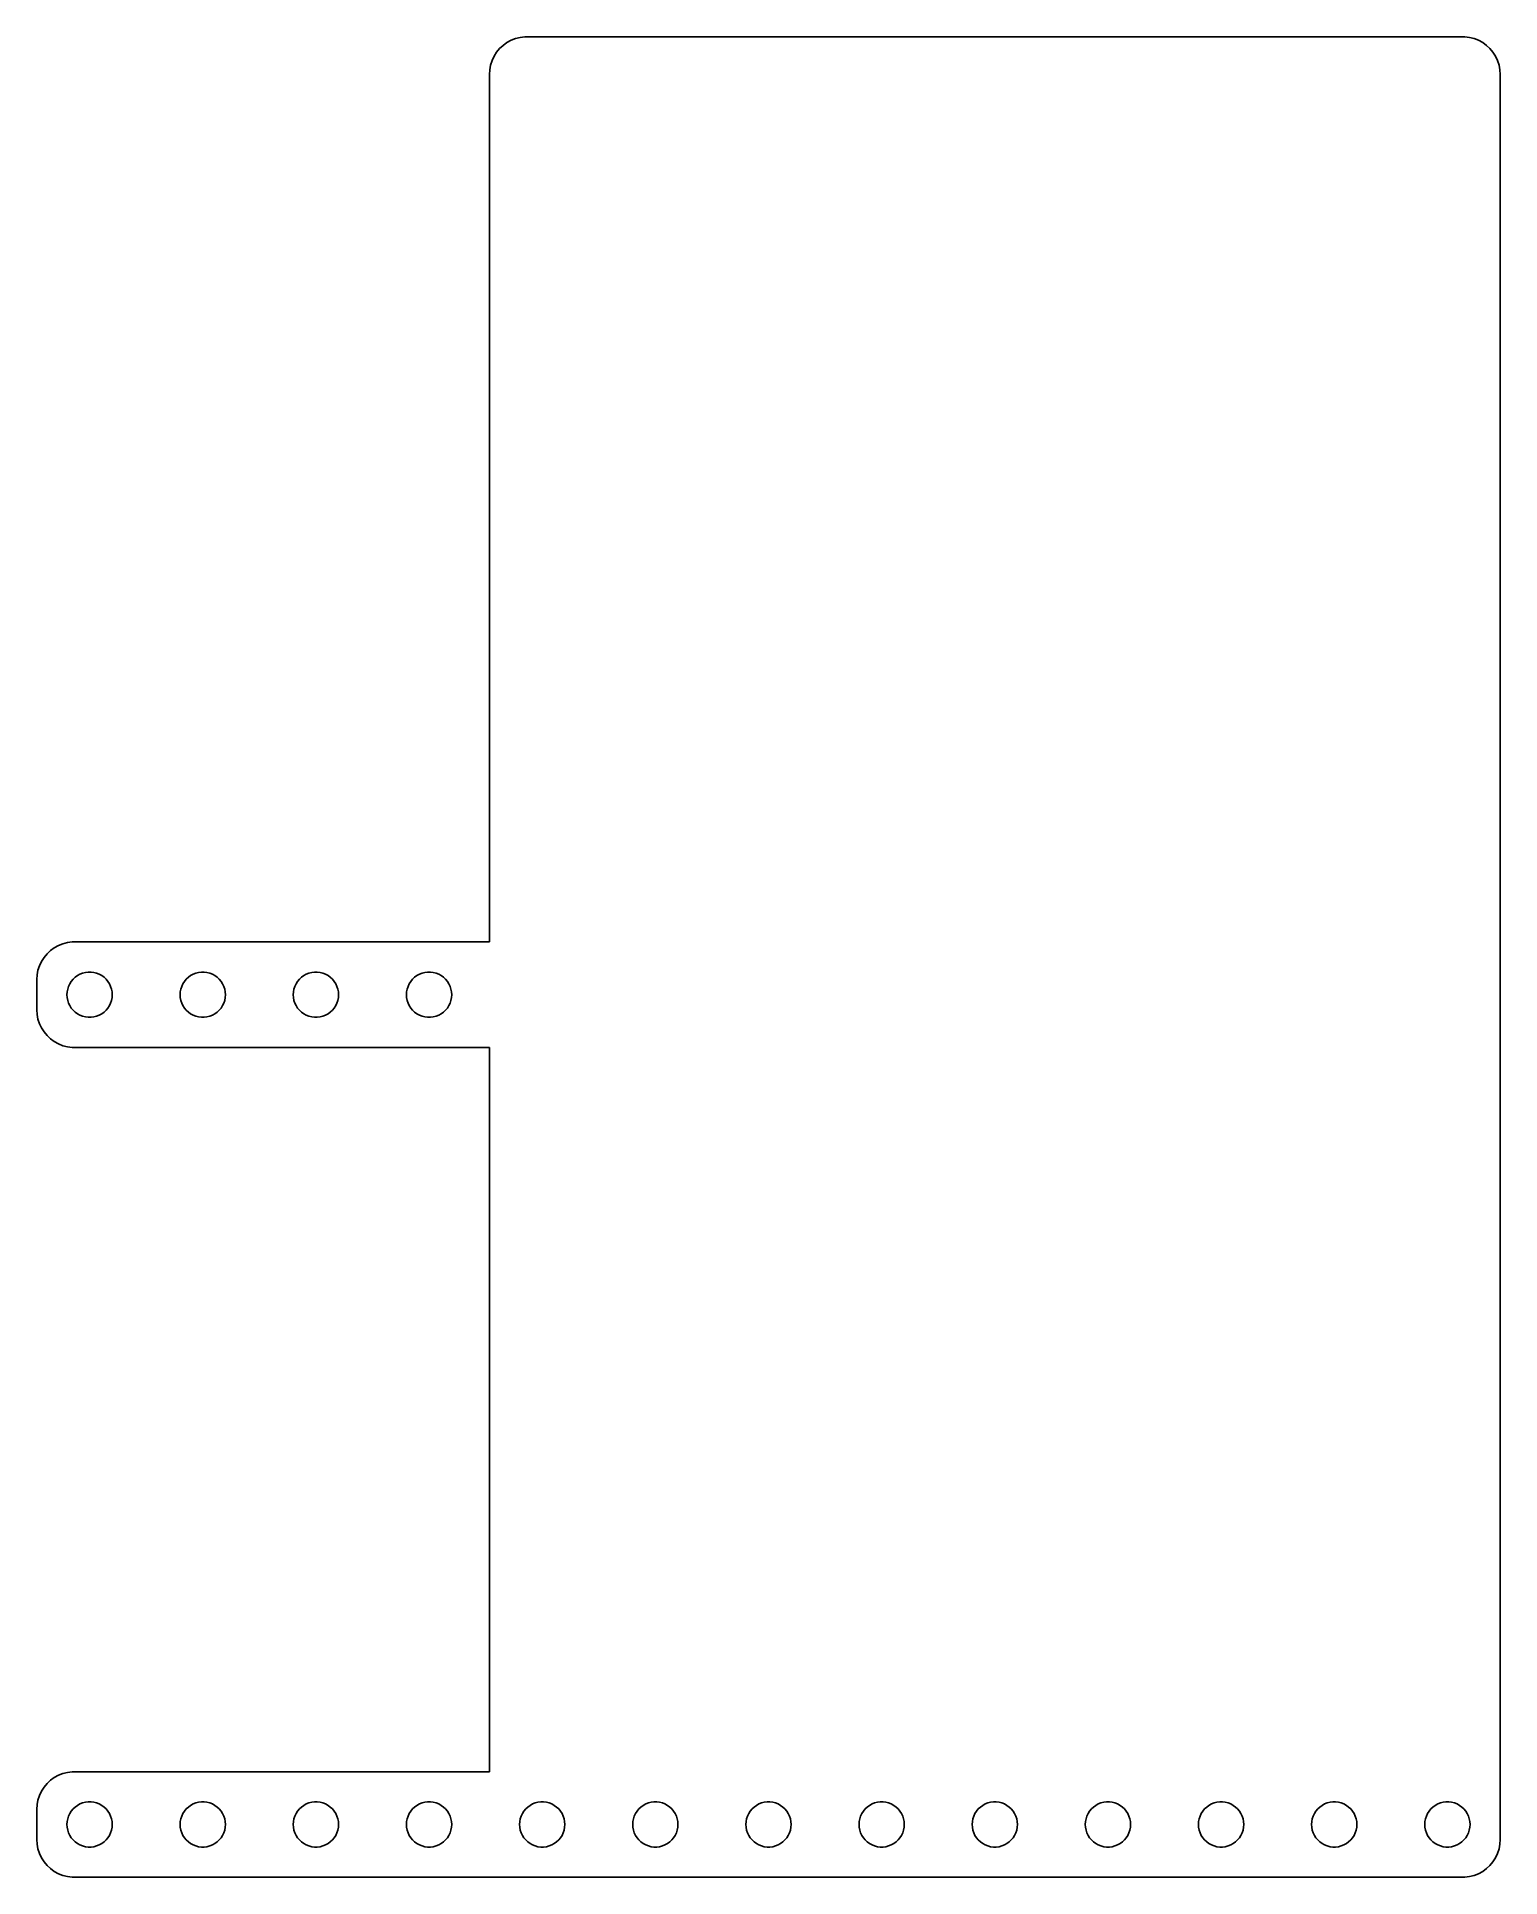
# Model space of a CAD drawing. Header units: metres. Extents: x -97 to 97, y 103 to 347.
import ezdxf

# ---------------------------------------------------------------- set-up
doc = ezdxf.new("R2010")
doc.units = ezdxf.units.M

msp = doc.modelspace()

# ---------------------------------------------------------------- linework, layer by layer
for p, q in [((-34.1289, 346.524), (-34.6791, 346.222)), ((-33.5451, 346.755), (-34.1289, 346.524)), ((-32.9369, 346.911), (-33.5451, 346.755)), ((-32.3139, 346.99), (-32.9369, 346.911)), ((92.3139, 346.99), (-32.3139, 346.99)), ((92.9369, 346.911), (92.3139, 346.99)), ((93.5451, 346.755), (92.9369, 346.911)), ((94.1289, 346.524), (93.5451, 346.755)), ((94.6791, 346.222), (94.1289, 346.524)), ((-36.3815, 344.409), (-36.6489, 343.841)), ((-36.0451, 344.939), (-36.3815, 344.409)), ((-35.6448, 345.423), (-36.0451, 344.939)), ((-35.1871, 345.853), (-35.6448, 345.423)), ((-34.6791, 346.222), (-35.1871, 345.853)), ((95.1871, 345.853), (94.6791, 346.222)), ((95.6448, 345.423), (95.1871, 345.853)), ((96.0451, 344.939), (95.6448, 345.423)), ((96.3815, 344.409), (96.0451, 344.939)), ((96.6489, 343.841), (96.3815, 344.409)), ((-36.9606, 342.627), (-37, 342)), ((-37, 342), (-37, 226.99)), ((-36.8429, 343.243), (-36.9606, 342.627)), ((-36.6489, 343.841), (-36.8429, 343.243)), ((96.8429, 343.243), (96.6489, 343.841)), ((96.9606, 342.627), (96.8429, 343.243)), ((97, 342), (96.9606, 342.627)), ((97, 108), (97, 342)), ((-92.9369, 226.911), (-93.5451, 226.755)), ((-92.3139, 226.99), (-92.9369, 226.911)), ((-37, 226.99), (-92.3139, 226.99)), ((-96.0451, 224.939), (-96.3815, 224.409)), ((-95.6448, 225.423), (-96.0451, 224.939)), ((-95.1871, 225.853), (-95.6448, 225.423)), ((-94.6791, 226.222), (-95.1871, 225.853)), ((-94.1289, 226.524), (-94.6791, 226.222)), ((-93.5451, 226.755), (-94.1289, 226.524)), ((-96.9606, 222.627), (-97, 222)), ((-96.8429, 223.243), (-96.9606, 222.627)), ((-96.6489, 223.841), (-96.8429, 223.243)), ((-96.3815, 224.409), (-96.6489, 223.841)), ((-92.427, 221.763), (-92.1869, 222.054)), ((-92.1869, 222.054), (-91.9123, 222.312)), ((-91.9123, 222.312), (-91.6075, 222.533)), ((-91.6075, 222.533), (-91.2773, 222.714)), ((-91.2773, 222.714), (-90.927, 222.853)), ((-90.927, 222.853), (-90.5621, 222.947)), ((-90.5621, 222.947), (-90.1884, 222.994)), ((-90.1884, 222.994), (-89.8116, 222.994)), ((-89.8116, 222.994), (-89.4379, 222.947)), ((-89.4379, 222.947), (-89.073, 222.853)), ((-89.073, 222.853), (-88.7227, 222.714)), ((-88.7227, 222.714), (-88.3925, 222.533)), ((-88.3925, 222.533), (-88.0877, 222.312)), ((-88.0877, 222.312), (-87.8131, 222.054)), ((-87.8131, 222.054), (-87.573, 221.763)), ((-77.427, 221.763), (-77.1869, 222.054)), ((-77.1869, 222.054), (-76.9123, 222.312)), ((-76.9123, 222.312), (-76.6075, 222.533)), ((-76.6075, 222.533), (-76.2773, 222.714)), ((-76.2773, 222.714), (-75.927, 222.853)), ((-75.927, 222.853), (-75.5621, 222.947)), ((-75.5621, 222.947), (-75.1884, 222.994)), ((-75.1884, 222.994), (-74.8116, 222.994)), ((-74.8116, 222.994), (-74.4379, 222.947)), ((-74.4379, 222.947), (-74.073, 222.853)), ((-74.073, 222.853), (-73.7227, 222.714)), ((-73.7227, 222.714), (-73.3925, 222.533)), ((-73.3925, 222.533), (-73.0877, 222.312)), ((-73.0877, 222.312), (-72.8131, 222.054)), ((-72.8131, 222.054), (-72.573, 221.763)), ((-62.427, 221.763), (-62.1869, 222.054)), ((-62.1869, 222.054), (-61.9123, 222.312)), ((-61.9123, 222.312), (-61.6075, 222.533)), ((-61.6075, 222.533), (-61.2773, 222.714)), ((-61.2773, 222.714), (-60.927, 222.853)), ((-60.927, 222.853), (-60.5621, 222.947)), ((-60.5621, 222.947), (-60.1884, 222.994)), ((-60.1884, 222.994), (-59.8116, 222.994)), ((-59.8116, 222.994), (-59.4379, 222.947)), ((-59.4379, 222.947), (-59.0729, 222.853)), ((-59.0729, 222.853), (-58.7227, 222.714)), ((-58.7227, 222.714), (-58.3925, 222.533)), ((-58.3925, 222.533), (-58.0877, 222.312)), ((-58.0877, 222.312), (-57.8131, 222.054)), ((-57.8131, 222.054), (-57.5729, 221.763)), ((-47.427, 221.763), (-47.1869, 222.054)), ((-47.1869, 222.054), (-46.9123, 222.312)), ((-46.9123, 222.312), (-46.6075, 222.533)), ((-46.6075, 222.533), (-46.2773, 222.714)), ((-46.2773, 222.714), (-45.927, 222.853)), ((-45.927, 222.853), (-45.5621, 222.947)), ((-45.5621, 222.947), (-45.1884, 222.994)), ((-45.1884, 222.994), (-44.8116, 222.994)), ((-44.8116, 222.994), (-44.4379, 222.947)), ((-44.4379, 222.947), (-44.0729, 222.853)), ((-44.0729, 222.853), (-43.7227, 222.714)), ((-43.7227, 222.714), (-43.3925, 222.533)), ((-43.3925, 222.533), (-43.0877, 222.312)), ((-43.0877, 222.312), (-42.8131, 222.054)), ((-42.8131, 222.054), (-42.5729, 221.763)), ((-97, 222), (-97, 218)), ((-93, 220), (-92.9763, 220.376)), ((-92.9763, 219.624), (-93, 220)), ((-92.9763, 220.376), (-92.9057, 220.746)), ((-92.9057, 219.254), (-92.9763, 219.624)), ((-92.9057, 220.746), (-92.7893, 221.104)), ((-92.7893, 221.104), (-92.6289, 221.445)), ((-92.6289, 221.445), (-92.427, 221.763)), ((-87.573, 221.763), (-87.3711, 221.445)), ((-87.3711, 221.445), (-87.2107, 221.104)), ((-87.2107, 221.104), (-87.0943, 220.746)), ((-87.0943, 220.746), (-87.0237, 220.376)), ((-87.0237, 219.624), (-87.0943, 219.254)), ((-87.0237, 220.376), (-87, 220)), ((-87, 220), (-87.0237, 219.624)), ((-78, 220), (-77.9763, 220.376)), ((-77.9763, 219.624), (-78, 220)), ((-77.9763, 220.376), (-77.9057, 220.746)), ((-77.9057, 219.254), (-77.9763, 219.624)), ((-77.9057, 220.746), (-77.7893, 221.104)), ((-77.7893, 221.104), (-77.6289, 221.445)), ((-77.6289, 221.445), (-77.427, 221.763)), ((-72.573, 221.763), (-72.3711, 221.445)), ((-72.3711, 221.445), (-72.2107, 221.104)), ((-72.2107, 221.104), (-72.0943, 220.746)), ((-72.0943, 220.746), (-72.0237, 220.376)), ((-72.0237, 219.624), (-72.0943, 219.254)), ((-72.0237, 220.376), (-72, 220)), ((-72, 220), (-72.0237, 219.624)), ((-63, 220), (-62.9763, 220.376)), ((-62.9763, 219.624), (-63, 220)), ((-62.9763, 220.376), (-62.9057, 220.746)), ((-62.9057, 219.254), (-62.9763, 219.624)), ((-62.9057, 220.746), (-62.7893, 221.104)), ((-62.7893, 221.104), (-62.6289, 221.445)), ((-62.6289, 221.445), (-62.427, 221.763)), ((-57.5729, 221.763), (-57.3711, 221.445)), ((-57.3711, 221.445), (-57.2107, 221.104)), ((-57.2107, 221.104), (-57.0942, 220.746)), ((-57.0942, 220.746), (-57.0237, 220.376)), ((-57.0237, 219.624), (-57.0942, 219.254)), ((-57.0237, 220.376), (-57, 220)), ((-57, 220), (-57.0237, 219.624)), ((-48, 220), (-47.9763, 220.376)), ((-47.9763, 219.624), (-48, 220)), ((-47.9763, 220.376), (-47.9057, 220.746)), ((-47.9057, 219.254), (-47.9763, 219.624)), ((-47.9057, 220.746), (-47.7893, 221.104)), ((-47.7893, 221.104), (-47.6289, 221.445)), ((-47.6289, 221.445), (-47.427, 221.763)), ((-42.5729, 221.763), (-42.3711, 221.445)), ((-42.3711, 221.445), (-42.2107, 221.104)), ((-42.2107, 221.104), (-42.0942, 220.746)), ((-42.0942, 220.746), (-42.0237, 220.376)), ((-42.0237, 219.624), (-42.0942, 219.254)), ((-42.0237, 220.376), (-42, 220)), ((-42, 220), (-42.0237, 219.624)), ((-97, 218), (-96.9606, 217.373)), ((-96.9606, 217.373), (-96.8429, 216.757)), ((-92.7893, 218.896), (-92.9057, 219.254)), ((-92.6289, 218.555), (-92.7893, 218.896)), ((-92.427, 218.237), (-92.6289, 218.555)), ((-92.1869, 217.946), (-92.427, 218.237)), ((-91.9123, 217.688), (-92.1869, 217.946)), ((-91.6075, 217.467), (-91.9123, 217.688)), ((-91.2773, 217.286), (-91.6075, 217.467)), ((-90.927, 217.147), (-91.2773, 217.286)), ((-90.5621, 217.053), (-90.927, 217.147)), ((-89.073, 217.147), (-89.4379, 217.053)), ((-88.7227, 217.286), (-89.073, 217.147)), ((-88.3925, 217.467), (-88.7227, 217.286)), ((-88.0877, 217.688), (-88.3925, 217.467)), ((-87.8131, 217.946), (-88.0877, 217.688)), ((-87.573, 218.237), (-87.8131, 217.946)), ((-87.3711, 218.555), (-87.573, 218.237)), ((-87.2107, 218.896), (-87.3711, 218.555)), ((-87.0943, 219.254), (-87.2107, 218.896)), ((-77.7893, 218.896), (-77.9057, 219.254)), ((-77.6289, 218.555), (-77.7893, 218.896)), ((-77.427, 218.237), (-77.6289, 218.555)), ((-77.1869, 217.946), (-77.427, 218.237)), ((-76.9123, 217.688), (-77.1869, 217.946)), ((-76.6075, 217.467), (-76.9123, 217.688)), ((-76.2773, 217.286), (-76.6075, 217.467)), ((-75.927, 217.147), (-76.2773, 217.286)), ((-75.5621, 217.053), (-75.927, 217.147)), ((-74.073, 217.147), (-74.4379, 217.053)), ((-73.7227, 217.286), (-74.073, 217.147)), ((-73.3925, 217.467), (-73.7227, 217.286)), ((-73.0877, 217.688), (-73.3925, 217.467)), ((-72.8131, 217.946), (-73.0877, 217.688)), ((-72.573, 218.237), (-72.8131, 217.946)), ((-72.3711, 218.555), (-72.573, 218.237)), ((-72.2107, 218.896), (-72.3711, 218.555)), ((-72.0943, 219.254), (-72.2107, 218.896)), ((-62.7893, 218.896), (-62.9057, 219.254)), ((-62.6289, 218.555), (-62.7893, 218.896)), ((-62.427, 218.237), (-62.6289, 218.555)), ((-62.1869, 217.946), (-62.427, 218.237)), ((-61.9123, 217.688), (-62.1869, 217.946)), ((-61.6075, 217.467), (-61.9123, 217.688)), ((-61.2773, 217.286), (-61.6075, 217.467)), ((-60.927, 217.147), (-61.2773, 217.286)), ((-60.5621, 217.053), (-60.927, 217.147)), ((-59.0729, 217.147), (-59.4379, 217.053)), ((-58.7227, 217.286), (-59.0729, 217.147)), ((-58.3925, 217.467), (-58.7227, 217.286)), ((-58.0877, 217.688), (-58.3925, 217.467)), ((-57.8131, 217.946), (-58.0877, 217.688)), ((-57.5729, 218.237), (-57.8131, 217.946)), ((-57.3711, 218.555), (-57.5729, 218.237)), ((-57.2107, 218.896), (-57.3711, 218.555)), ((-57.0942, 219.254), (-57.2107, 218.896)), ((-47.7893, 218.896), (-47.9057, 219.254)), ((-47.6289, 218.555), (-47.7893, 218.896)), ((-47.427, 218.237), (-47.6289, 218.555)), ((-47.1869, 217.946), (-47.427, 218.237)), ((-46.9123, 217.688), (-47.1869, 217.946)), ((-46.6075, 217.467), (-46.9123, 217.688)), ((-46.2773, 217.286), (-46.6075, 217.467)), ((-45.927, 217.147), (-46.2773, 217.286)), ((-45.5621, 217.053), (-45.927, 217.147)), ((-44.0729, 217.147), (-44.4379, 217.053)), ((-43.7227, 217.286), (-44.0729, 217.147)), ((-43.3925, 217.467), (-43.7227, 217.286)), ((-43.0877, 217.688), (-43.3925, 217.467)), ((-42.8131, 217.946), (-43.0877, 217.688)), ((-42.5729, 218.237), (-42.8131, 217.946)), ((-42.3711, 218.555), (-42.5729, 218.237)), ((-42.2107, 218.896), (-42.3711, 218.555)), ((-42.0942, 219.254), (-42.2107, 218.896)), ((-96.8429, 216.757), (-96.6489, 216.159)), ((-96.6489, 216.159), (-96.3815, 215.591)), ((-96.3815, 215.591), (-96.0451, 215.061)), ((-96.0451, 215.061), (-95.6448, 214.577)), ((-90.1884, 217.006), (-90.5621, 217.053)), ((-89.8116, 217.006), (-90.1884, 217.006)), ((-89.4379, 217.053), (-89.8116, 217.006)), ((-75.1884, 217.006), (-75.5621, 217.053)), ((-74.8116, 217.006), (-75.1884, 217.006)), ((-74.4379, 217.053), (-74.8116, 217.006)), ((-60.1884, 217.006), (-60.5621, 217.053)), ((-59.8116, 217.006), (-60.1884, 217.006)), ((-59.4379, 217.053), (-59.8116, 217.006)), ((-45.1884, 217.006), (-45.5621, 217.053)), ((-44.8116, 217.006), (-45.1884, 217.006)), ((-44.4379, 217.053), (-44.8116, 217.006)), ((-95.6448, 214.577), (-95.1871, 214.147)), ((-95.1871, 214.147), (-94.6791, 213.778)), ((-94.6791, 213.778), (-94.1289, 213.476)), ((-94.1289, 213.476), (-93.5451, 213.245)), ((-93.5451, 213.245), (-92.9369, 213.089)), ((-92.9369, 213.089), (-92.3139, 213.01)), ((-92.3139, 213.01), (-37, 213.01)), ((-37, 213.01), (-37, 116.99)), ((-96.0451, 114.939), (-96.3815, 114.409)), ((-95.6448, 115.423), (-96.0451, 114.939)), ((-95.1871, 115.853), (-95.6448, 115.423)), ((-94.6791, 116.222), (-95.1871, 115.853)), ((-94.1289, 116.524), (-94.6791, 116.222)), ((-93.5451, 116.755), (-94.1289, 116.524)), ((-92.9369, 116.911), (-93.5451, 116.755)), ((-92.3139, 116.99), (-92.9369, 116.911)), ((-37, 116.99), (-92.3139, 116.99)), ((-96.9606, 112.627), (-97, 112)), ((-96.8429, 113.243), (-96.9606, 112.627)), ((-96.6489, 113.841), (-96.8429, 113.243)), ((-96.3815, 114.409), (-96.6489, 113.841)), ((-92.1869, 112.054), (-91.9123, 112.312)), ((-91.9123, 112.312), (-91.6075, 112.533)), ((-91.6075, 112.533), (-91.2773, 112.714)), ((-91.2773, 112.714), (-90.927, 112.853)), ((-90.927, 112.853), (-90.5621, 112.947)), ((-90.5621, 112.947), (-90.1884, 112.994)), ((-90.1884, 112.994), (-89.8116, 112.994)), ((-89.8116, 112.994), (-89.4379, 112.947)), ((-89.4379, 112.947), (-89.073, 112.853)), ((-89.073, 112.853), (-88.7227, 112.714)), ((-88.7227, 112.714), (-88.3925, 112.533)), ((-88.3925, 112.533), (-88.0877, 112.312)), ((-88.0877, 112.312), (-87.8131, 112.054)), ((-77.1869, 112.054), (-76.9123, 112.312)), ((-76.9123, 112.312), (-76.6075, 112.533)), ((-76.6075, 112.533), (-76.2773, 112.714)), ((-76.2773, 112.714), (-75.927, 112.853)), ((-75.927, 112.853), (-75.5621, 112.947)), ((-75.5621, 112.947), (-75.1884, 112.994)), ((-75.1884, 112.994), (-74.8116, 112.994)), ((-74.8116, 112.994), (-74.4379, 112.947)), ((-74.4379, 112.947), (-74.073, 112.853)), ((-74.073, 112.853), (-73.7227, 112.714)), ((-73.7227, 112.714), (-73.3925, 112.533)), ((-73.3925, 112.533), (-73.0877, 112.312)), ((-73.0877, 112.312), (-72.8131, 112.054)), ((-62.1869, 112.054), (-61.9123, 112.312)), ((-61.9123, 112.312), (-61.6075, 112.533)), ((-61.6075, 112.533), (-61.2773, 112.714)), ((-61.2773, 112.714), (-60.927, 112.853)), ((-60.927, 112.853), (-60.5621, 112.947)), ((-60.5621, 112.947), (-60.1884, 112.994)), ((-60.1884, 112.994), (-59.8116, 112.994)), ((-59.8116, 112.994), (-59.4379, 112.947)), ((-59.4379, 112.947), (-59.0729, 112.853)), ((-59.0729, 112.853), (-58.7227, 112.714)), ((-58.7227, 112.714), (-58.3925, 112.533)), ((-58.3925, 112.533), (-58.0877, 112.312)), ((-58.0877, 112.312), (-57.8131, 112.054)), ((-47.1869, 112.054), (-46.9123, 112.312)), ((-46.9123, 112.312), (-46.6075, 112.533)), ((-46.6075, 112.533), (-46.2773, 112.714)), ((-46.2773, 112.714), (-45.927, 112.853)), ((-45.927, 112.853), (-45.5621, 112.947)), ((-45.5621, 112.947), (-45.1884, 112.994)), ((-45.1884, 112.994), (-44.8116, 112.994)), ((-44.8116, 112.994), (-44.4379, 112.947)), ((-44.4379, 112.947), (-44.0729, 112.853)), ((-44.0729, 112.853), (-43.7227, 112.714)), ((-43.7227, 112.714), (-43.3925, 112.533)), ((-43.3925, 112.533), (-43.0877, 112.312)), ((-43.0877, 112.312), (-42.8131, 112.054)), ((-32.1869, 112.054), (-31.9123, 112.312)), ((-31.9123, 112.312), (-31.6075, 112.533)), ((-31.6075, 112.533), (-31.2773, 112.714)), ((-31.2773, 112.714), (-30.927, 112.853)), ((-30.927, 112.853), (-30.5621, 112.947)), ((-30.5621, 112.947), (-30.1884, 112.994)), ((-30.1884, 112.994), (-29.8116, 112.994)), ((-29.8116, 112.994), (-29.4379, 112.947)), ((-29.4379, 112.947), (-29.0729, 112.853)), ((-29.0729, 112.853), (-28.7227, 112.714)), ((-28.7227, 112.714), (-28.3925, 112.533)), ((-28.3925, 112.533), (-28.0877, 112.312)), ((-28.0877, 112.312), (-27.8131, 112.054)), ((-17.1869, 112.054), (-16.9123, 112.312)), ((-16.9123, 112.312), (-16.6075, 112.533)), ((-16.6075, 112.533), (-16.2773, 112.714)), ((-16.2773, 112.714), (-15.927, 112.853)), ((-15.927, 112.853), (-15.5621, 112.947)), ((-15.5621, 112.947), (-15.1884, 112.994)), ((-15.1884, 112.994), (-14.8116, 112.994)), ((-14.8116, 112.994), (-14.4379, 112.947)), ((-14.4379, 112.947), (-14.0729, 112.853)), ((-14.0729, 112.853), (-13.7227, 112.714)), ((-13.7227, 112.714), (-13.3925, 112.533)), ((-13.3925, 112.533), (-13.0877, 112.312)), ((-13.0877, 112.312), (-12.8131, 112.054)), ((-2.1869, 112.054), (-1.91226, 112.312)), ((-1.91226, 112.312), (-1.60747, 112.533)), ((-1.60747, 112.533), (-1.27733, 112.714)), ((-1.27733, 112.714), (-0.92705, 112.853)), ((-0.92705, 112.853), (-0.56213, 112.947)), ((-0.56213, 112.947), (-0.18837, 112.994)), ((-0.18837, 112.994), (0.18837, 112.994)), ((0.18837, 112.994), (0.56213, 112.947)), ((0.56213, 112.947), (0.92705, 112.853)), ((0.92705, 112.853), (1.27733, 112.714)), ((1.27733, 112.714), (1.60747, 112.533)), ((1.60747, 112.533), (1.91226, 112.312)), ((1.91226, 112.312), (2.1869, 112.054)), ((12.8131, 112.054), (13.0877, 112.312)), ((13.0877, 112.312), (13.3925, 112.533)), ((13.3925, 112.533), (13.7227, 112.714)), ((13.7227, 112.714), (14.0729, 112.853)), ((14.0729, 112.853), (14.4379, 112.947)), ((14.4379, 112.947), (14.8116, 112.994)), ((14.8116, 112.994), (15.1884, 112.994)), ((15.1884, 112.994), (15.5621, 112.947)), ((15.5621, 112.947), (15.927, 112.853)), ((15.927, 112.853), (16.2773, 112.714)), ((16.2773, 112.714), (16.6075, 112.533)), ((16.6075, 112.533), (16.9123, 112.312)), ((16.9123, 112.312), (17.1869, 112.054)), ((27.8131, 112.054), (28.0877, 112.312)), ((28.0877, 112.312), (28.3925, 112.533)), ((28.3925, 112.533), (28.7227, 112.714)), ((28.7227, 112.714), (29.0729, 112.853)), ((29.0729, 112.853), (29.4379, 112.947)), ((29.4379, 112.947), (29.8116, 112.994)), ((29.8116, 112.994), (30.1884, 112.994)), ((30.1884, 112.994), (30.5621, 112.947)), ((30.5621, 112.947), (30.927, 112.853)), ((30.927, 112.853), (31.2773, 112.714)), ((31.2773, 112.714), (31.6075, 112.533)), ((31.6075, 112.533), (31.9123, 112.312)), ((31.9123, 112.312), (32.1869, 112.054)), ((42.8131, 112.054), (43.0877, 112.312)), ((43.0877, 112.312), (43.3925, 112.533)), ((43.3925, 112.533), (43.7227, 112.714)), ((43.7227, 112.714), (44.0729, 112.853)), ((44.0729, 112.853), (44.4379, 112.947)), ((44.4379, 112.947), (44.8116, 112.994)), ((44.8116, 112.994), (45.1884, 112.994)), ((45.1884, 112.994), (45.5621, 112.947)), ((45.5621, 112.947), (45.927, 112.853)), ((45.927, 112.853), (46.2773, 112.714)), ((46.2773, 112.714), (46.6075, 112.533)), ((46.6075, 112.533), (46.9123, 112.312)), ((46.9123, 112.312), (47.1869, 112.054)), ((57.8131, 112.054), (58.0877, 112.312)), ((58.0877, 112.312), (58.3925, 112.533)), ((58.3925, 112.533), (58.7227, 112.714)), ((58.7227, 112.714), (59.0729, 112.853)), ((59.0729, 112.853), (59.4379, 112.947)), ((59.4379, 112.947), (59.8116, 112.994)), ((59.8116, 112.994), (60.1884, 112.994)), ((60.1884, 112.994), (60.5621, 112.947)), ((60.5621, 112.947), (60.927, 112.853)), ((60.927, 112.853), (61.2773, 112.714)), ((61.2773, 112.714), (61.6075, 112.533)), ((61.6075, 112.533), (61.9123, 112.312)), ((61.9123, 112.312), (62.1869, 112.054)), ((72.8131, 112.054), (73.0877, 112.312)), ((73.0877, 112.312), (73.3925, 112.533)), ((73.3925, 112.533), (73.7227, 112.714)), ((73.7227, 112.714), (74.073, 112.853)), ((74.073, 112.853), (74.4379, 112.947)), ((74.4379, 112.947), (74.8116, 112.994)), ((74.8116, 112.994), (75.1884, 112.994)), ((75.1884, 112.994), (75.5621, 112.947)), ((75.5621, 112.947), (75.927, 112.853)), ((75.927, 112.853), (76.2773, 112.714)), ((76.2773, 112.714), (76.6075, 112.533)), ((76.6075, 112.533), (76.9123, 112.312)), ((76.9123, 112.312), (77.1869, 112.054)), ((87.8131, 112.054), (88.0877, 112.312)), ((88.0877, 112.312), (88.3925, 112.533)), ((88.3925, 112.533), (88.7227, 112.714)), ((88.7227, 112.714), (89.073, 112.853)), ((89.073, 112.853), (89.4379, 112.947)), ((89.4379, 112.947), (89.8116, 112.994)), ((89.8116, 112.994), (90.1884, 112.994)), ((90.1884, 112.994), (90.5621, 112.947)), ((90.5621, 112.947), (90.927, 112.853)), ((90.927, 112.853), (91.2773, 112.714)), ((91.2773, 112.714), (91.6075, 112.533)), ((91.6075, 112.533), (91.9123, 112.312)), ((91.9123, 112.312), (92.1869, 112.054)), ((-97, 112), (-97, 108)), ((-93, 110), (-92.9763, 110.376)), ((-92.9763, 109.624), (-93, 110)), ((-92.9763, 110.376), (-92.9057, 110.746)), ((-92.9057, 110.746), (-92.7893, 111.104)), ((-92.7893, 111.104), (-92.6289, 111.445)), ((-92.6289, 111.445), (-92.427, 111.763)), ((-92.427, 111.763), (-92.1869, 112.054)), ((-87.8131, 112.054), (-87.573, 111.763)), ((-87.573, 111.763), (-87.3711, 111.445)), ((-87.3711, 111.445), (-87.2107, 111.104)), ((-87.2107, 111.104), (-87.0943, 110.746)), ((-87.0943, 110.746), (-87.0237, 110.376)), ((-87.0237, 110.376), (-87, 110)), ((-87, 110), (-87.0237, 109.624)), ((-78, 110), (-77.9763, 110.376)), ((-77.9763, 109.624), (-78, 110)), ((-77.9763, 110.376), (-77.9057, 110.746)), ((-77.9057, 110.746), (-77.7893, 111.104)), ((-77.7893, 111.104), (-77.6289, 111.445)), ((-77.6289, 111.445), (-77.427, 111.763)), ((-77.427, 111.763), (-77.1869, 112.054)), ((-72.8131, 112.054), (-72.573, 111.763)), ((-72.573, 111.763), (-72.3711, 111.445)), ((-72.3711, 111.445), (-72.2107, 111.104)), ((-72.2107, 111.104), (-72.0943, 110.746)), ((-72.0943, 110.746), (-72.0237, 110.376)), ((-72.0237, 110.376), (-72, 110)), ((-72, 110), (-72.0237, 109.624)), ((-63, 110), (-62.9763, 110.376)), ((-62.9763, 109.624), (-63, 110)), ((-62.9763, 110.376), (-62.9057, 110.746)), ((-62.9057, 110.746), (-62.7893, 111.104)), ((-62.7893, 111.104), (-62.6289, 111.445)), ((-62.6289, 111.445), (-62.427, 111.763)), ((-62.427, 111.763), (-62.1869, 112.054)), ((-57.8131, 112.054), (-57.5729, 111.763)), ((-57.5729, 111.763), (-57.3711, 111.445)), ((-57.3711, 111.445), (-57.2107, 111.104)), ((-57.2107, 111.104), (-57.0942, 110.746)), ((-57.0942, 110.746), (-57.0237, 110.376)), ((-57.0237, 110.376), (-57, 110)), ((-57, 110), (-57.0237, 109.624)), ((-48, 110), (-47.9763, 110.376)), ((-47.9763, 109.624), (-48, 110)), ((-47.9763, 110.376), (-47.9057, 110.746)), ((-47.9057, 110.746), (-47.7893, 111.104)), ((-47.7893, 111.104), (-47.6289, 111.445)), ((-47.6289, 111.445), (-47.427, 111.763)), ((-47.427, 111.763), (-47.1869, 112.054)), ((-42.8131, 112.054), (-42.5729, 111.763)), ((-42.5729, 111.763), (-42.3711, 111.445)), ((-42.3711, 111.445), (-42.2107, 111.104)), ((-42.2107, 111.104), (-42.0942, 110.746)), ((-42.0942, 110.746), (-42.0237, 110.376)), ((-42.0237, 110.376), (-42, 110)), ((-42, 110), (-42.0237, 109.624)), ((-33, 110), (-32.9763, 110.376)), ((-32.9763, 109.624), (-33, 110)), ((-32.9763, 110.376), (-32.9057, 110.746)), ((-32.9057, 110.746), (-32.7893, 111.104)), ((-32.7893, 111.104), (-32.6289, 111.445)), ((-32.6289, 111.445), (-32.427, 111.763)), ((-32.427, 111.763), (-32.1869, 112.054)), ((-27.8131, 112.054), (-27.5729, 111.763)), ((-27.5729, 111.763), (-27.3711, 111.445)), ((-27.3711, 111.445), (-27.2107, 111.104)), ((-27.2107, 111.104), (-27.0942, 110.746)), ((-27.0942, 110.746), (-27.0237, 110.376)), ((-27.0237, 110.376), (-27, 110)), ((-27, 110), (-27.0237, 109.624)), ((-18, 110), (-17.9763, 110.376)), ((-17.9763, 109.624), (-18, 110)), ((-17.9763, 110.376), (-17.9057, 110.746)), ((-17.9057, 110.746), (-17.7893, 111.104)), ((-17.7893, 111.104), (-17.6289, 111.445)), ((-17.6289, 111.445), (-17.427, 111.763)), ((-17.427, 111.763), (-17.1869, 112.054)), ((-12.8131, 112.054), (-12.5729, 111.763)), ((-12.5729, 111.763), (-12.3711, 111.445)), ((-12.3711, 111.445), (-12.2107, 111.104)), ((-12.2107, 111.104), (-12.0942, 110.746)), ((-12.0942, 110.746), (-12.0237, 110.376)), ((-12.0237, 110.376), (-12, 110)), ((-12, 110), (-12.0237, 109.624)), ((-3, 110), (-2.97633, 110.376)), ((-2.97633, 109.624), (-3, 110)), ((-2.97633, 110.376), (-2.90575, 110.746)), ((-2.90575, 110.746), (-2.78932, 111.104)), ((-2.78932, 111.104), (-2.62891, 111.445)), ((-2.62891, 111.445), (-2.42705, 111.763)), ((-2.42705, 111.763), (-2.1869, 112.054)), ((2.1869, 112.054), (2.42705, 111.763)), ((2.42705, 111.763), (2.62891, 111.445)), ((2.62891, 111.445), (2.78932, 111.104)), ((2.78932, 111.104), (2.90575, 110.746)), ((2.90575, 110.746), (2.97633, 110.376)), ((2.97633, 110.376), (3, 110)), ((3, 110), (2.97633, 109.624)), ((12, 110), (12.0237, 110.376)), ((12.0237, 109.624), (12, 110)), ((12.0237, 110.376), (12.0942, 110.746)), ((12.0942, 110.746), (12.2107, 111.104)), ((12.2107, 111.104), (12.3711, 111.445)), ((12.3711, 111.445), (12.5729, 111.763)), ((12.5729, 111.763), (12.8131, 112.054)), ((17.1869, 112.054), (17.427, 111.763)), ((17.427, 111.763), (17.6289, 111.445)), ((17.6289, 111.445), (17.7893, 111.104)), ((17.7893, 111.104), (17.9057, 110.746)), ((17.9057, 110.746), (17.9763, 110.376)), ((17.9763, 110.376), (18, 110)), ((18, 110), (17.9763, 109.624)), ((27, 110), (27.0237, 110.376)), ((27.0237, 109.624), (27, 110)), ((27.0237, 110.376), (27.0942, 110.746)), ((27.0942, 110.746), (27.2107, 111.104)), ((27.2107, 111.104), (27.3711, 111.445)), ((27.3711, 111.445), (27.5729, 111.763)), ((27.5729, 111.763), (27.8131, 112.054)), ((32.1869, 112.054), (32.427, 111.763)), ((32.427, 111.763), (32.6289, 111.445)), ((32.6289, 111.445), (32.7893, 111.104)), ((32.7893, 111.104), (32.9057, 110.746)), ((32.9057, 110.746), (32.9763, 110.376)), ((32.9763, 110.376), (33, 110)), ((33, 110), (32.9763, 109.624)), ((42, 110), (42.0237, 110.376)), ((42.0237, 109.624), (42, 110)), ((42.0237, 110.376), (42.0942, 110.746)), ((42.0942, 110.746), (42.2107, 111.104)), ((42.2107, 111.104), (42.3711, 111.445)), ((42.3711, 111.445), (42.5729, 111.763)), ((42.5729, 111.763), (42.8131, 112.054)), ((47.1869, 112.054), (47.427, 111.763)), ((47.427, 111.763), (47.6289, 111.445)), ((47.6289, 111.445), (47.7893, 111.104)), ((47.7893, 111.104), (47.9057, 110.746)), ((47.9057, 110.746), (47.9763, 110.376)), ((47.9763, 110.376), (48, 110)), ((48, 110), (47.9763, 109.624)), ((57, 110), (57.0237, 110.376)), ((57.0237, 109.624), (57, 110)), ((57.0237, 110.376), (57.0942, 110.746)), ((57.0942, 110.746), (57.2107, 111.104)), ((57.2107, 111.104), (57.3711, 111.445)), ((57.3711, 111.445), (57.5729, 111.763)), ((57.5729, 111.763), (57.8131, 112.054)), ((62.1869, 112.054), (62.427, 111.763)), ((62.427, 111.763), (62.6289, 111.445)), ((62.6289, 111.445), (62.7893, 111.104)), ((62.7893, 111.104), (62.9057, 110.746)), ((62.9057, 110.746), (62.9763, 110.376)), ((62.9763, 110.376), (63, 110)), ((63, 110), (62.9763, 109.624)), ((72, 110), (72.0237, 110.376)), ((72.0237, 109.624), (72, 110)), ((72.0237, 110.376), (72.0943, 110.746)), ((72.0943, 110.746), (72.2107, 111.104)), ((72.2107, 111.104), (72.3711, 111.445)), ((72.3711, 111.445), (72.573, 111.763)), ((72.573, 111.763), (72.8131, 112.054)), ((77.1869, 112.054), (77.427, 111.763)), ((77.427, 111.763), (77.6289, 111.445)), ((77.6289, 111.445), (77.7893, 111.104)), ((77.7893, 111.104), (77.9057, 110.746)), ((77.9057, 110.746), (77.9763, 110.376)), ((77.9763, 110.376), (78, 110)), ((78, 110), (77.9763, 109.624)), ((87, 110), (87.0237, 110.376)), ((87.0237, 109.624), (87, 110)), ((87.0237, 110.376), (87.0943, 110.746)), ((87.0943, 110.746), (87.2107, 111.104)), ((87.2107, 111.104), (87.3711, 111.445)), ((87.3711, 111.445), (87.573, 111.763)), ((87.573, 111.763), (87.8131, 112.054)), ((92.1869, 112.054), (92.427, 111.763)), ((92.427, 111.763), (92.6289, 111.445)), ((92.6289, 111.445), (92.7893, 111.104)), ((92.7893, 111.104), (92.9057, 110.746)), ((92.9057, 110.746), (92.9763, 110.376)), ((92.9763, 110.376), (93, 110)), ((93, 110), (92.9763, 109.624)), ((-97, 108), (-96.9606, 107.373)), ((-96.9606, 107.373), (-96.8429, 106.757)), ((-92.9057, 109.254), (-92.9763, 109.624)), ((-92.7893, 108.896), (-92.9057, 109.254)), ((-92.6289, 108.555), (-92.7893, 108.896)), ((-92.427, 108.237), (-92.6289, 108.555)), ((-92.1869, 107.946), (-92.427, 108.237)), ((-91.9123, 107.688), (-92.1869, 107.946)), ((-91.6075, 107.467), (-91.9123, 107.688)), ((-91.2773, 107.286), (-91.6075, 107.467)), ((-88.3925, 107.467), (-88.7227, 107.286)), ((-88.0877, 107.688), (-88.3925, 107.467)), ((-87.8131, 107.946), (-88.0877, 107.688)), ((-87.573, 108.237), (-87.8131, 107.946)), ((-87.3711, 108.555), (-87.573, 108.237)), ((-87.2107, 108.896), (-87.3711, 108.555)), ((-87.0943, 109.254), (-87.2107, 108.896)), ((-87.0237, 109.624), (-87.0943, 109.254)), ((-77.9057, 109.254), (-77.9763, 109.624)), ((-77.7893, 108.896), (-77.9057, 109.254)), ((-77.6289, 108.555), (-77.7893, 108.896)), ((-77.427, 108.237), (-77.6289, 108.555)), ((-77.1869, 107.946), (-77.427, 108.237)), ((-76.9123, 107.688), (-77.1869, 107.946)), ((-76.6075, 107.467), (-76.9123, 107.688)), ((-76.2773, 107.286), (-76.6075, 107.467)), ((-73.3925, 107.467), (-73.7227, 107.286)), ((-73.0877, 107.688), (-73.3925, 107.467)), ((-72.8131, 107.946), (-73.0877, 107.688)), ((-72.573, 108.237), (-72.8131, 107.946)), ((-72.3711, 108.555), (-72.573, 108.237)), ((-72.2107, 108.896), (-72.3711, 108.555)), ((-72.0943, 109.254), (-72.2107, 108.896)), ((-72.0237, 109.624), (-72.0943, 109.254)), ((-62.9057, 109.254), (-62.9763, 109.624)), ((-62.7893, 108.896), (-62.9057, 109.254)), ((-62.6289, 108.555), (-62.7893, 108.896)), ((-62.427, 108.237), (-62.6289, 108.555)), ((-62.1869, 107.946), (-62.427, 108.237)), ((-61.9123, 107.688), (-62.1869, 107.946)), ((-61.6075, 107.467), (-61.9123, 107.688)), ((-61.2773, 107.286), (-61.6075, 107.467)), ((-58.3925, 107.467), (-58.7227, 107.286)), ((-58.0877, 107.688), (-58.3925, 107.467)), ((-57.8131, 107.946), (-58.0877, 107.688)), ((-57.5729, 108.237), (-57.8131, 107.946)), ((-57.3711, 108.555), (-57.5729, 108.237)), ((-57.2107, 108.896), (-57.3711, 108.555)), ((-57.0942, 109.254), (-57.2107, 108.896)), ((-57.0237, 109.624), (-57.0942, 109.254)), ((-47.9057, 109.254), (-47.9763, 109.624)), ((-47.7893, 108.896), (-47.9057, 109.254)), ((-47.6289, 108.555), (-47.7893, 108.896)), ((-47.427, 108.237), (-47.6289, 108.555)), ((-47.1869, 107.946), (-47.427, 108.237)), ((-46.9123, 107.688), (-47.1869, 107.946)), ((-46.6075, 107.467), (-46.9123, 107.688)), ((-46.2773, 107.286), (-46.6075, 107.467)), ((-43.3925, 107.467), (-43.7227, 107.286)), ((-43.0877, 107.688), (-43.3925, 107.467)), ((-42.8131, 107.946), (-43.0877, 107.688)), ((-42.5729, 108.237), (-42.8131, 107.946)), ((-42.3711, 108.555), (-42.5729, 108.237)), ((-42.2107, 108.896), (-42.3711, 108.555)), ((-42.0942, 109.254), (-42.2107, 108.896)), ((-42.0237, 109.624), (-42.0942, 109.254)), ((-32.9057, 109.254), (-32.9763, 109.624)), ((-32.7893, 108.896), (-32.9057, 109.254)), ((-32.6289, 108.555), (-32.7893, 108.896)), ((-32.427, 108.237), (-32.6289, 108.555)), ((-32.1869, 107.946), (-32.427, 108.237)), ((-31.9123, 107.688), (-32.1869, 107.946)), ((-31.6075, 107.467), (-31.9123, 107.688)), ((-31.2773, 107.286), (-31.6075, 107.467)), ((-28.3925, 107.467), (-28.7227, 107.286)), ((-28.0877, 107.688), (-28.3925, 107.467)), ((-27.8131, 107.946), (-28.0877, 107.688)), ((-27.5729, 108.237), (-27.8131, 107.946)), ((-27.3711, 108.555), (-27.5729, 108.237)), ((-27.2107, 108.896), (-27.3711, 108.555)), ((-27.0942, 109.254), (-27.2107, 108.896)), ((-27.0237, 109.624), (-27.0942, 109.254)), ((-17.9057, 109.254), (-17.9763, 109.624)), ((-17.7893, 108.896), (-17.9057, 109.254)), ((-17.6289, 108.555), (-17.7893, 108.896)), ((-17.427, 108.237), (-17.6289, 108.555)), ((-17.1869, 107.946), (-17.427, 108.237)), ((-16.9123, 107.688), (-17.1869, 107.946)), ((-16.6075, 107.467), (-16.9123, 107.688)), ((-16.2773, 107.286), (-16.6075, 107.467)), ((-13.3925, 107.467), (-13.7227, 107.286)), ((-13.0877, 107.688), (-13.3925, 107.467)), ((-12.8131, 107.946), (-13.0877, 107.688)), ((-12.5729, 108.237), (-12.8131, 107.946)), ((-12.3711, 108.555), (-12.5729, 108.237)), ((-12.2107, 108.896), (-12.3711, 108.555)), ((-12.0942, 109.254), (-12.2107, 108.896)), ((-12.0237, 109.624), (-12.0942, 109.254)), ((-2.90575, 109.254), (-2.97633, 109.624)), ((-2.78932, 108.896), (-2.90575, 109.254)), ((-2.62891, 108.555), (-2.78932, 108.896)), ((-2.42705, 108.237), (-2.62891, 108.555)), ((-2.1869, 107.946), (-2.42705, 108.237)), ((-1.91226, 107.688), (-2.1869, 107.946)), ((-1.60747, 107.467), (-1.91226, 107.688)), ((-1.27733, 107.286), (-1.60747, 107.467)), ((1.60747, 107.467), (1.27733, 107.286)), ((1.91226, 107.688), (1.60747, 107.467)), ((2.1869, 107.946), (1.91226, 107.688)), ((2.42705, 108.237), (2.1869, 107.946)), ((2.62891, 108.555), (2.42705, 108.237)), ((2.78932, 108.896), (2.62891, 108.555)), ((2.90575, 109.254), (2.78932, 108.896)), ((2.97633, 109.624), (2.90575, 109.254)), ((12.0942, 109.254), (12.0237, 109.624)), ((12.2107, 108.896), (12.0942, 109.254)), ((12.3711, 108.555), (12.2107, 108.896)), ((12.5729, 108.237), (12.3711, 108.555)), ((12.8131, 107.946), (12.5729, 108.237)), ((13.0877, 107.688), (12.8131, 107.946)), ((13.3925, 107.467), (13.0877, 107.688)), ((13.7227, 107.286), (13.3925, 107.467)), ((16.6075, 107.467), (16.2773, 107.286)), ((16.9123, 107.688), (16.6075, 107.467)), ((17.1869, 107.946), (16.9123, 107.688)), ((17.427, 108.237), (17.1869, 107.946)), ((17.6289, 108.555), (17.427, 108.237)), ((17.7893, 108.896), (17.6289, 108.555)), ((17.9057, 109.254), (17.7893, 108.896)), ((17.9763, 109.624), (17.9057, 109.254)), ((27.0942, 109.254), (27.0237, 109.624)), ((27.2107, 108.896), (27.0942, 109.254)), ((27.3711, 108.555), (27.2107, 108.896)), ((27.5729, 108.237), (27.3711, 108.555)), ((27.8131, 107.946), (27.5729, 108.237)), ((28.0877, 107.688), (27.8131, 107.946)), ((28.3925, 107.467), (28.0877, 107.688)), ((28.7227, 107.286), (28.3925, 107.467)), ((31.6075, 107.467), (31.2773, 107.286)), ((31.9123, 107.688), (31.6075, 107.467)), ((32.1869, 107.946), (31.9123, 107.688)), ((32.427, 108.237), (32.1869, 107.946)), ((32.6289, 108.555), (32.427, 108.237)), ((32.7893, 108.896), (32.6289, 108.555)), ((32.9057, 109.254), (32.7893, 108.896)), ((32.9763, 109.624), (32.9057, 109.254)), ((42.0942, 109.254), (42.0237, 109.624)), ((42.2107, 108.896), (42.0942, 109.254)), ((42.3711, 108.555), (42.2107, 108.896)), ((42.5729, 108.237), (42.3711, 108.555)), ((42.8131, 107.946), (42.5729, 108.237)), ((43.0877, 107.688), (42.8131, 107.946)), ((43.3925, 107.467), (43.0877, 107.688)), ((43.7227, 107.286), (43.3925, 107.467)), ((46.6075, 107.467), (46.2773, 107.286)), ((46.9123, 107.688), (46.6075, 107.467)), ((47.1869, 107.946), (46.9123, 107.688)), ((47.427, 108.237), (47.1869, 107.946)), ((47.6289, 108.555), (47.427, 108.237)), ((47.7893, 108.896), (47.6289, 108.555)), ((47.9057, 109.254), (47.7893, 108.896)), ((47.9763, 109.624), (47.9057, 109.254)), ((57.0942, 109.254), (57.0237, 109.624)), ((57.2107, 108.896), (57.0942, 109.254)), ((57.3711, 108.555), (57.2107, 108.896)), ((57.5729, 108.237), (57.3711, 108.555)), ((57.8131, 107.946), (57.5729, 108.237)), ((58.0877, 107.688), (57.8131, 107.946)), ((58.3925, 107.467), (58.0877, 107.688)), ((58.7227, 107.286), (58.3925, 107.467)), ((61.6075, 107.467), (61.2773, 107.286)), ((61.9123, 107.688), (61.6075, 107.467)), ((62.1869, 107.946), (61.9123, 107.688)), ((62.427, 108.237), (62.1869, 107.946)), ((62.6289, 108.555), (62.427, 108.237)), ((62.7893, 108.896), (62.6289, 108.555)), ((62.9057, 109.254), (62.7893, 108.896)), ((62.9763, 109.624), (62.9057, 109.254)), ((72.0943, 109.254), (72.0237, 109.624)), ((72.2107, 108.896), (72.0943, 109.254)), ((72.3711, 108.555), (72.2107, 108.896)), ((72.573, 108.237), (72.3711, 108.555)), ((72.8131, 107.946), (72.573, 108.237)), ((73.0877, 107.688), (72.8131, 107.946)), ((73.3925, 107.467), (73.0877, 107.688)), ((73.7227, 107.286), (73.3925, 107.467)), ((76.6075, 107.467), (76.2773, 107.286)), ((76.9123, 107.688), (76.6075, 107.467)), ((77.1869, 107.946), (76.9123, 107.688)), ((77.427, 108.237), (77.1869, 107.946)), ((77.6289, 108.555), (77.427, 108.237)), ((77.7893, 108.896), (77.6289, 108.555)), ((77.9057, 109.254), (77.7893, 108.896)), ((77.9763, 109.624), (77.9057, 109.254)), ((87.0943, 109.254), (87.0237, 109.624)), ((87.2107, 108.896), (87.0943, 109.254)), ((87.3711, 108.555), (87.2107, 108.896)), ((87.573, 108.237), (87.3711, 108.555)), ((87.8131, 107.946), (87.573, 108.237)), ((88.0877, 107.688), (87.8131, 107.946)), ((88.3925, 107.467), (88.0877, 107.688)), ((88.7227, 107.286), (88.3925, 107.467)), ((91.6075, 107.467), (91.2773, 107.286)), ((91.9123, 107.688), (91.6075, 107.467)), ((92.1869, 107.946), (91.9123, 107.688)), ((92.427, 108.237), (92.1869, 107.946)), ((92.6289, 108.555), (92.427, 108.237)), ((92.7893, 108.896), (92.6289, 108.555)), ((92.9057, 109.254), (92.7893, 108.896)), ((92.9763, 109.624), (92.9057, 109.254)), ((96.8429, 106.757), (96.9606, 107.373)), ((96.9606, 107.373), (97, 108)), ((-96.8429, 106.757), (-96.6489, 106.159)), ((-96.6489, 106.159), (-96.3815, 105.591)), ((-96.3815, 105.591), (-96.0451, 105.061)), ((-96.0451, 105.061), (-95.6448, 104.577)), ((-90.927, 107.147), (-91.2773, 107.286)), ((-90.5621, 107.053), (-90.927, 107.147)), ((-90.1884, 107.006), (-90.5621, 107.053)), ((-89.8116, 107.006), (-90.1884, 107.006)), ((-89.4379, 107.053), (-89.8116, 107.006)), ((-89.073, 107.147), (-89.4379, 107.053)), ((-88.7227, 107.286), (-89.073, 107.147)), ((-75.927, 107.147), (-76.2773, 107.286)), ((-75.5621, 107.053), (-75.927, 107.147)), ((-75.1884, 107.006), (-75.5621, 107.053)), ((-74.8116, 107.006), (-75.1884, 107.006)), ((-74.4379, 107.053), (-74.8116, 107.006)), ((-74.073, 107.147), (-74.4379, 107.053)), ((-73.7227, 107.286), (-74.073, 107.147)), ((-60.927, 107.147), (-61.2773, 107.286)), ((-60.5621, 107.053), (-60.927, 107.147)), ((-60.1884, 107.006), (-60.5621, 107.053)), ((-59.8116, 107.006), (-60.1884, 107.006)), ((-59.4379, 107.053), (-59.8116, 107.006)), ((-59.0729, 107.147), (-59.4379, 107.053)), ((-58.7227, 107.286), (-59.0729, 107.147)), ((-45.927, 107.147), (-46.2773, 107.286)), ((-45.5621, 107.053), (-45.927, 107.147)), ((-45.1884, 107.006), (-45.5621, 107.053)), ((-44.8116, 107.006), (-45.1884, 107.006)), ((-44.4379, 107.053), (-44.8116, 107.006)), ((-44.0729, 107.147), (-44.4379, 107.053)), ((-43.7227, 107.286), (-44.0729, 107.147)), ((-30.927, 107.147), (-31.2773, 107.286)), ((-30.5621, 107.053), (-30.927, 107.147)), ((-30.1884, 107.006), (-30.5621, 107.053)), ((-29.8116, 107.006), (-30.1884, 107.006)), ((-29.4379, 107.053), (-29.8116, 107.006)), ((-29.0729, 107.147), (-29.4379, 107.053)), ((-28.7227, 107.286), (-29.0729, 107.147)), ((-15.927, 107.147), (-16.2773, 107.286)), ((-15.5621, 107.053), (-15.927, 107.147)), ((-15.1884, 107.006), (-15.5621, 107.053)), ((-14.8116, 107.006), (-15.1884, 107.006)), ((-14.4379, 107.053), (-14.8116, 107.006)), ((-14.0729, 107.147), (-14.4379, 107.053)), ((-13.7227, 107.286), (-14.0729, 107.147)), ((-0.92705, 107.147), (-1.27733, 107.286)), ((-0.56213, 107.053), (-0.92705, 107.147)), ((-0.18837, 107.006), (-0.56213, 107.053)), ((0.18837, 107.006), (-0.18837, 107.006)), ((0.56213, 107.053), (0.18837, 107.006)), ((0.92705, 107.147), (0.56213, 107.053)), ((1.27733, 107.286), (0.92705, 107.147)), ((14.0729, 107.147), (13.7227, 107.286)), ((14.4379, 107.053), (14.0729, 107.147)), ((14.8116, 107.006), (14.4379, 107.053)), ((15.1884, 107.006), (14.8116, 107.006)), ((15.5621, 107.053), (15.1884, 107.006)), ((15.927, 107.147), (15.5621, 107.053)), ((16.2773, 107.286), (15.927, 107.147)), ((29.0729, 107.147), (28.7227, 107.286)), ((29.4379, 107.053), (29.0729, 107.147)), ((29.8116, 107.006), (29.4379, 107.053)), ((30.1884, 107.006), (29.8116, 107.006)), ((30.5621, 107.053), (30.1884, 107.006)), ((30.927, 107.147), (30.5621, 107.053)), ((31.2773, 107.286), (30.927, 107.147)), ((44.0729, 107.147), (43.7227, 107.286)), ((44.4379, 107.053), (44.0729, 107.147)), ((44.8116, 107.006), (44.4379, 107.053)), ((45.1884, 107.006), (44.8116, 107.006)), ((45.5621, 107.053), (45.1884, 107.006)), ((45.927, 107.147), (45.5621, 107.053)), ((46.2773, 107.286), (45.927, 107.147)), ((59.0729, 107.147), (58.7227, 107.286)), ((59.4379, 107.053), (59.0729, 107.147)), ((59.8116, 107.006), (59.4379, 107.053)), ((60.1884, 107.006), (59.8116, 107.006)), ((60.5621, 107.053), (60.1884, 107.006)), ((60.927, 107.147), (60.5621, 107.053)), ((61.2773, 107.286), (60.927, 107.147)), ((74.073, 107.147), (73.7227, 107.286)), ((74.4379, 107.053), (74.073, 107.147)), ((74.8116, 107.006), (74.4379, 107.053)), ((75.1884, 107.006), (74.8116, 107.006)), ((75.5621, 107.053), (75.1884, 107.006)), ((75.927, 107.147), (75.5621, 107.053)), ((76.2773, 107.286), (75.927, 107.147)), ((89.073, 107.147), (88.7227, 107.286)), ((89.4379, 107.053), (89.073, 107.147)), ((89.8116, 107.006), (89.4379, 107.053)), ((90.1884, 107.006), (89.8116, 107.006)), ((90.5621, 107.053), (90.1884, 107.006)), ((90.927, 107.147), (90.5621, 107.053)), ((91.2773, 107.286), (90.927, 107.147)), ((95.6448, 104.577), (96.0451, 105.061)), ((96.0451, 105.061), (96.3815, 105.591)), ((96.3815, 105.591), (96.6489, 106.159)), ((96.6489, 106.159), (96.8429, 106.757)), ((-95.6448, 104.577), (-95.1871, 104.147)), ((-95.1871, 104.147), (-94.6791, 103.778)), ((-94.6791, 103.778), (-94.1289, 103.476)), ((-94.1289, 103.476), (-93.5451, 103.245)), ((-93.5451, 103.245), (-92.9369, 103.089)), ((-92.9369, 103.089), (-92.3139, 103.01)), ((-92.3139, 103.01), (92.3139, 103.01)), ((92.3139, 103.01), (92.9369, 103.089)), ((92.9369, 103.089), (93.5451, 103.245)), ((93.5451, 103.245), (94.1289, 103.476)), ((94.1289, 103.476), (94.6791, 103.778)), ((94.6791, 103.778), (95.1871, 104.147)), ((95.1871, 104.147), (95.6448, 104.577))]:
    msp.add_line(p, q)

doc.saveas('drawing.dxf')
